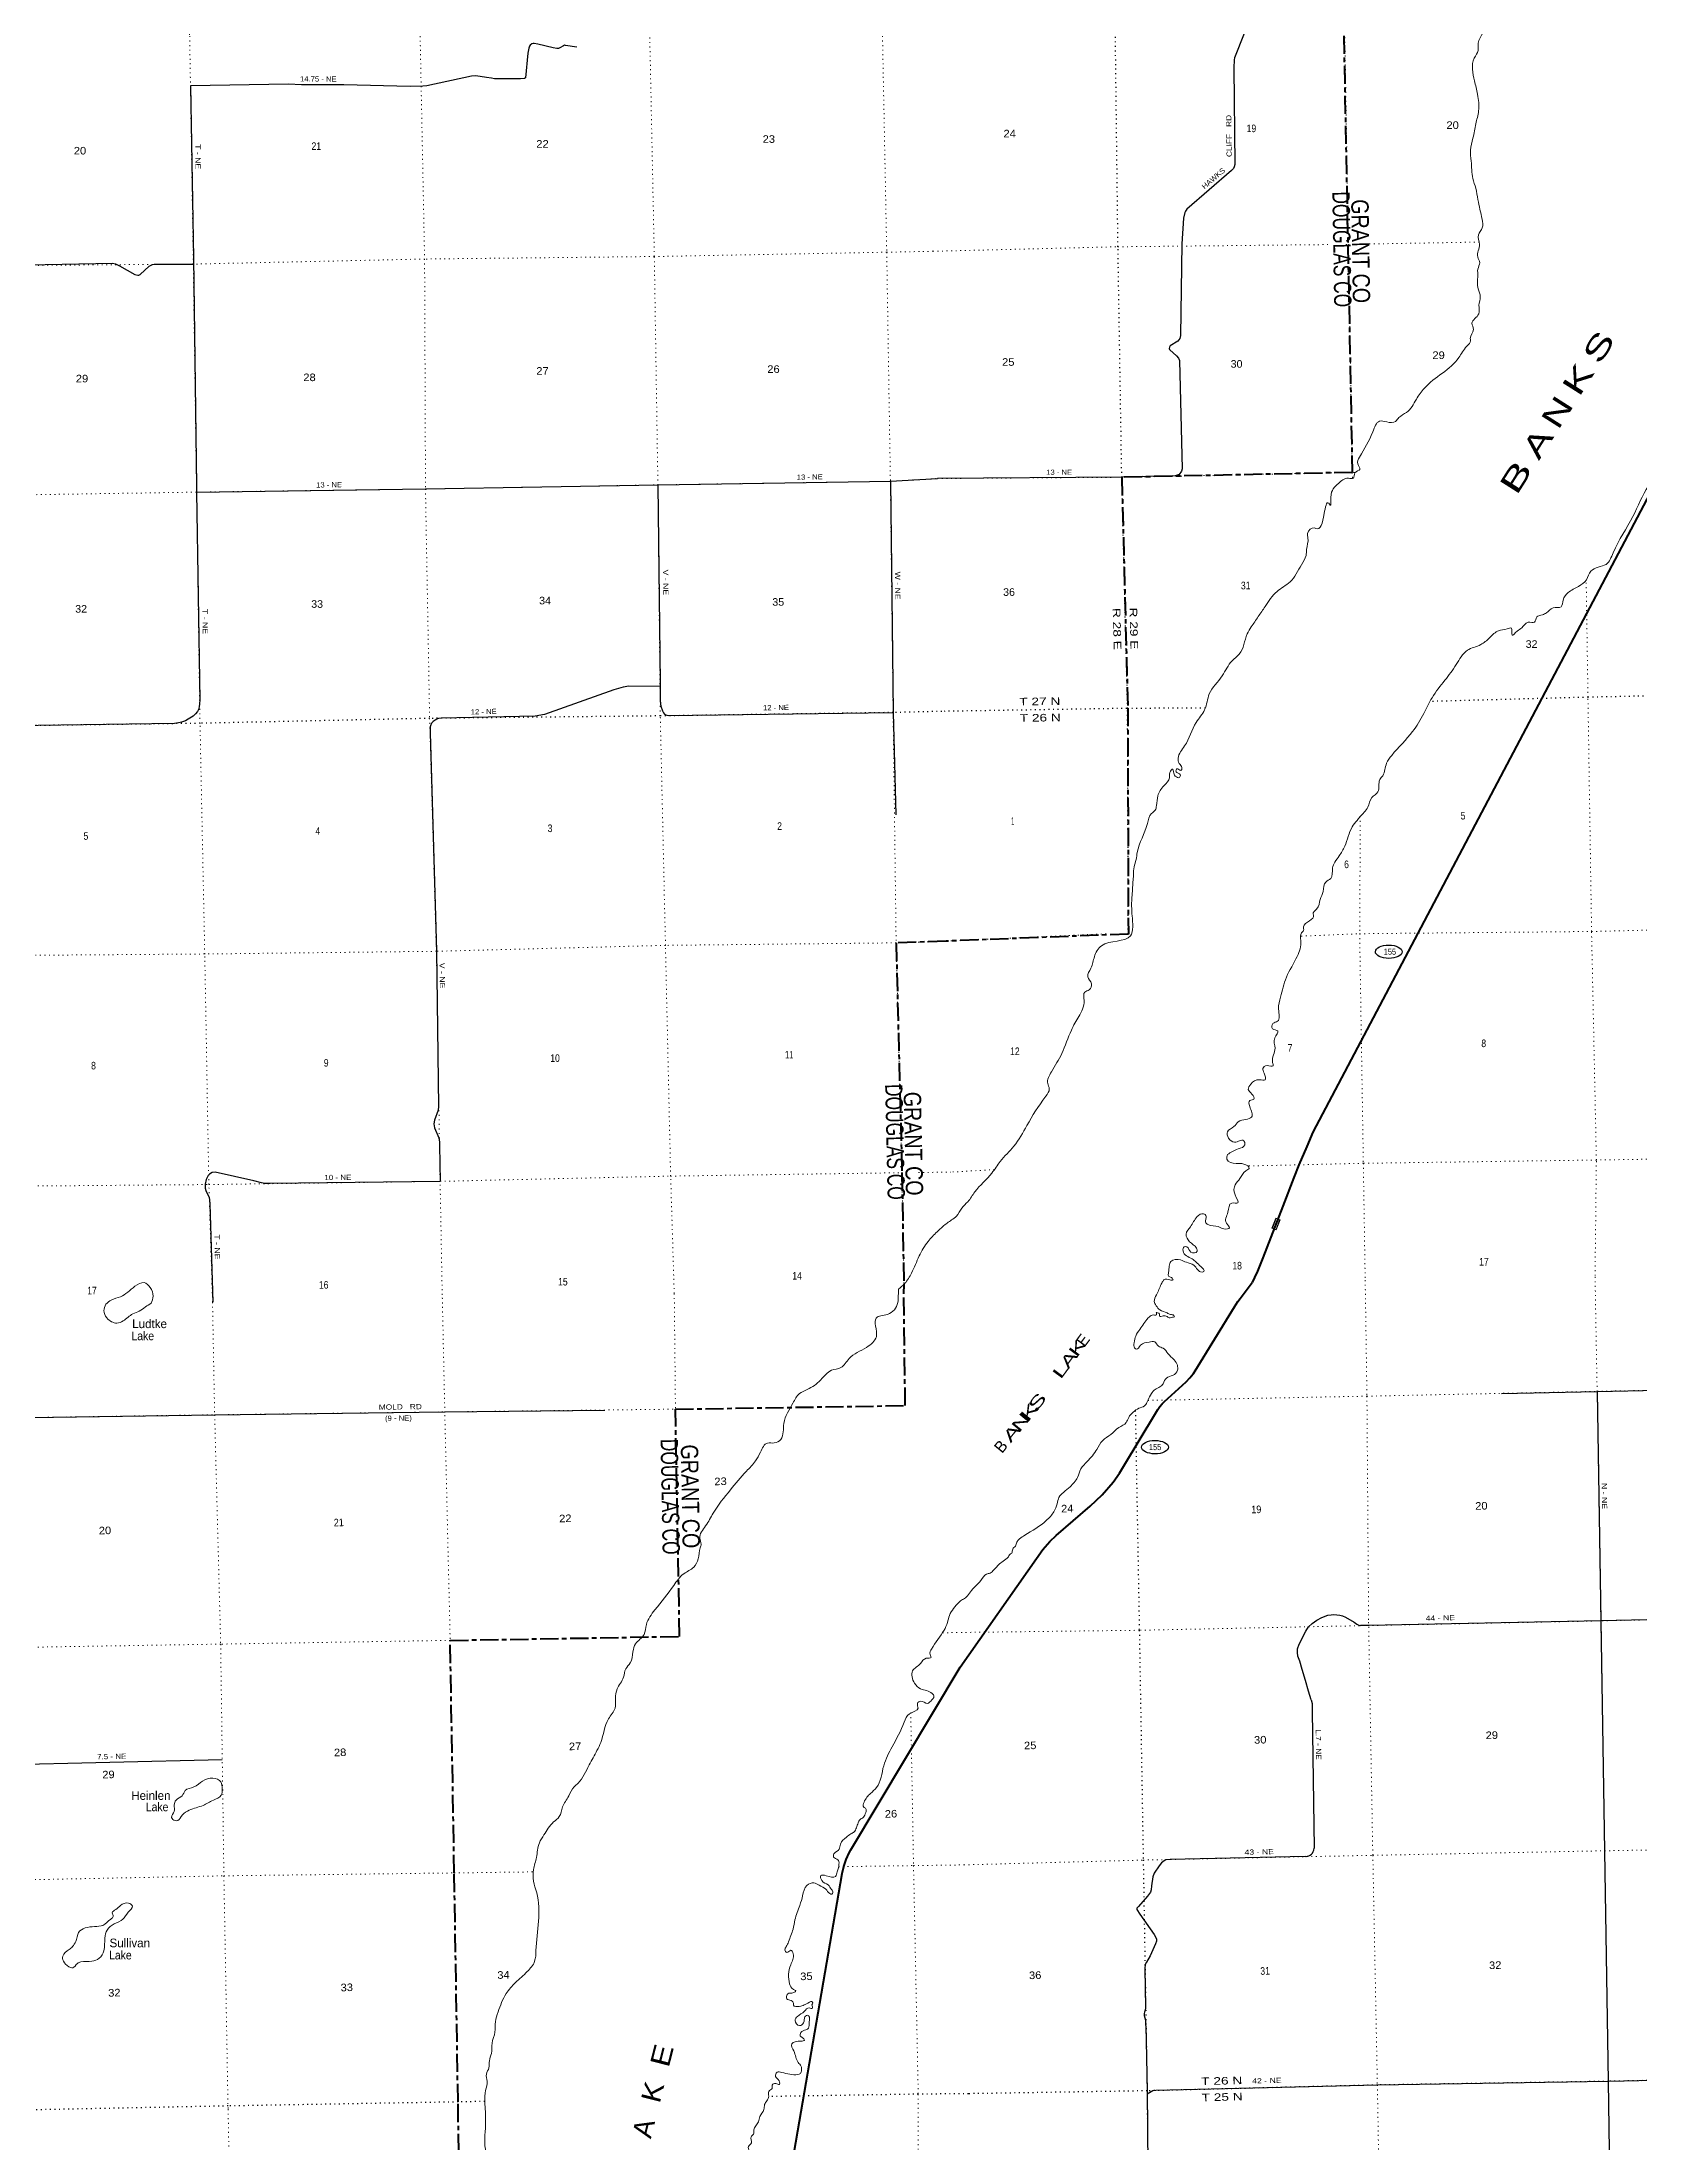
# Model space of a CAD drawing. Header units: feet. Extents: x 246606 to 497223, y 1368 to 189004.
# Drawn here: x 412270 to 449180, y 76200 to 124718 of the extents above; entities that cross this region are included whole.
import ezdxf
from ezdxf.enums import TextEntityAlignment as Align

# ---------------------------------------------------------------- set-up
doc = ezdxf.new("R2010")
doc.units = ezdxf.units.FT
doc.header["$LTSCALE"] = 70
doc.linetypes.add('DOTTED', pattern=[1.5, 0.3, -1.2])
doc.linetypes.add('LONG_DASH_SHORT_DASH', pattern=[9.9, 6, -1.2, 1.5, -1.2])
for name, color, linetype, lineweight in [('11', 7, 'LONG_DASH_SHORT_DASH', 60), ('17', 7, 'Continuous', 25), ('23', 7, 'Continuous', 70), ('29', 7, 'Continuous', 25), ('30', 7, 'Continuous', 25), ('39', 7, 'Continuous', 13), ('59', 7, 'Continuous', 13), ('6', 7, 'DOTTED', 25), ('7', 7, 'DOTTED', 13)]:
    doc.layers.add(name, color=color, linetype=linetype, lineweight=lineweight)
doc.layers.add('12', color=7, linetype='Continuous')
doc.layers.add('41', color=7, linetype='Continuous')

msp = doc.modelspace()

# ---------------------------------------------------------------- linework, layer by layer
at = {"layer": '11'}
for points in [[(442065.07, 141276.02), (442123.42, 135946.98), (442533.47, 114773.1), (437210.52, 114661.65), (437348.59, 109330.67), (437361.88, 104109.06), (433157.05, 103945.45)], [(433157.05, 103945.45), (431998.65, 103905.16), (432132.89, 98598.76), (432177.82, 95904.49)], [(411753.97, 49628.28), (411742.62, 50344.86), (417008.63, 50450.33), (416935.41, 55770.09), (416817.05, 61052.18), (416761.25, 66394.64), (422043.99, 66544.94), (421958.37, 71809.93), (421879.24, 77125.47), (421792.81, 82416.62), (421697.8, 87790.08), (426998.49, 87880.51), (426901.24, 93131.04), (432208.21, 93213.6), (432177.82, 95904.49)]]:
    msp.add_lwpolyline(points, dxfattribs=at)
at = {"layer": '17'}
for centre, major_axis in [((443377.68, 103700.17), (309.24, -1)), ((437977.56, 92253.61), (-309.24, 1))]:
    msp.add_ellipse(centre, major_axis=major_axis, ratio=0.500121, dxfattribs=at)
at = {"layer": '23'}
for points in [[(449483.79, 114432.26), (441625.37, 99527.38), (441481.22, 99199.39), (441296.8, 98775.69), (441188.18, 98482.77), (440932.29, 97819.43), (440470.5, 96624.44), (440344.8, 96318.76), (440279.57, 96170.69), (440221.46, 96060.45)], [(433480.18, 87168.02), (435241.64, 89684.43), (435384.42, 89886.15), (435547.5, 90071.84), (435698.53, 90213.63), (436483.48, 90889.45), (436760.37, 91154.26), (437008.07, 91446.56), (437154.76, 91653.8), (437270.6, 91842.79), (437971.62, 93004.54), (438045.6, 93125.35), (438090.1, 93192.02), (438141.33, 93253.66), (438198.6, 93309.51), (438270.9, 93376.21), (438701.4, 93762.35), (438784.65, 93852.05), (438858.07, 93949.97), (438863.36, 93957.92), (438902.62, 94019.7), (439814.57, 95496.08), (439893.9, 95620.23), (439943.05, 95684.9), (440221.46, 96060.45)], [(431067.11, 54927.34), (428465.06, 66423.22), (428359.02, 67197.16), (428334.47, 67977.93), (428377.45, 68636.65), (430750.12, 82405.61), (430789.13, 82569.27), (430845.03, 82727.96), (430917.21, 82879.93), (430956.12, 82947.87), (433480.18, 87168.02)]]:
    msp.add_lwpolyline(points, dxfattribs=at)
at = {"layer": '29'}
for p, q in [((411102.37, 84914.24), (416428.82, 85035.59)), ((441444.15, 82793.25), (438328.92, 82729.46))]:
    msp.add_line(p, q, dxfattribs=at)
for points in [[(440105.17, 125093.28), (439858.78, 124467.58), (439811.26, 124349.47), (439803.82, 124307.26), (439799.92, 124119.77), (439821.21, 121889.33), (439806.51, 121831.55), (439787.48, 121798.24), (439743.67, 121746.69), (438710.18, 120857.13), (438683.94, 120812.97), (438664.91, 120774.89), (438638.24, 120644.07), (438598.91, 120052.8), (438563.16, 117938.09), (438550.75, 117869.06), (438507.53, 117807.99), (438330.45, 117695.57), (438312.92, 117664.39), (438308.17, 117635.83), (438312.92, 117612.03), (438322.42, 117602.7), (438472.69, 117468.72), (438522.21, 117416.88), (438545.7, 117361.38), (438607.83, 114856.12), (438593.56, 114806.15), (438538.61, 114724.61), (438445.03, 114695.04), (437210.52, 114661.65), (432951.21, 114632.79)], [(424625.77, 124595.08), (424362.79, 124637.69), (424342.5, 124641.07), (424318.14, 124631.54), (424232.46, 124579.48), (424200.5, 124571.15), (424164.44, 124570.03), (424076.91, 124584.56), (423719.77, 124670.5), (423639.27, 124683.92), (423614.48, 124682.8), (423582.92, 124673.78), (423548.69, 124647.05), (423531.08, 124618.52), (423515.3, 124579.05), (423492.16, 124460.41), (423437.85, 123890.57), (423411.62, 123875.36), (423321.25, 123868.17), (422724.17, 123869.71), (422649.79, 123879.87), (422539.43, 123895.54), (422292.3, 123935.18), (422189.98, 123929.49), (421157.67, 123703.94), (421068.13, 123693.89), (420775.59, 123686.27), (419240.5, 123727.45), (418267.42, 123731), (417966.33, 123745.4), (415702.55, 123702.38), (415765.84, 119733.76), (415840.21, 114456.58), (415840.21, 114315.97), (415915.13, 109511.52), (415900.62, 109358.69), (415884.93, 109295.37), (415858.8, 109249.46), (415812.35, 109193.68), (415758.92, 109142.55), (415649.73, 109072.83), (415584.69, 109037.97), (415491.76, 109005.43), (415419.75, 108986.84), (415329.15, 108975.22), (410597.09, 108903.17)], [(405274.95, 119467.72), (410399.03, 119542.31), (413900.87, 119605.56), (413967.58, 119592.3), (414061.58, 119548.13), (414413.23, 119343.08), (414485.98, 119330.67), (414508.52, 119330.67), (414538.29, 119347.5), (414748.22, 119535.07), (414819.57, 119574.26), (414859.29, 119582.94), (415002.16, 119582.94), (415769.64, 119586.87)], [(415840.29, 114318.05), (421128.03, 114390.94), (426500.08, 114486.24), (431866.25, 114567.91), (432951.21, 114632.79)], [(431866.25, 114567.91), (431929.52, 109226.43), (431995.5, 106865.56)], [(426496, 114485.04), (426545.36, 109910.11), (426550.01, 109515.01)], [(426546.34, 109826.59), (425825.33, 109832.62), (425694.04, 109815.86), (425475.44, 109749.14), (423876.88, 109177.96), (423661.58, 109145.59), (421488.11, 109095.51), (421428.88, 109085.05), (421389.55, 109070.28), (421349.89, 109049.03), (421308.08, 109018.81), (421275.55, 108986.28), (421251.16, 108945.6), (421236.46, 108896.17)], [(426550.01, 109515.01), (426556.98, 109426.7), (426566.27, 109375.57), (426598.79, 109266.34), (426622.02, 109222.18), (426646.86, 109190.98), (426680.1, 109171.05), (426703.33, 109162.91), (426735.85, 109159.43), (431929.52, 109226.43)], [(421236.46, 108896.17), (421237.22, 108756.19), (421380.09, 103722.22), (421430.4, 100122.36), (421421.69, 100043.15), (421333.92, 99807.5), (421317.7, 99720.89), (421335.7, 99632.05), (421435.5, 99404.02), (421450.93, 99298.3), (421453.25, 99219.28), (421466.78, 98395.22), (417543.56, 98343.1), (417413.46, 98347.75), (417336.8, 98361.69), (417162.58, 98405.85), (416273.37, 98604.46), (416198.29, 98597.73), (416138.13, 98559.36), (416104.89, 98529.38), (416061.5, 98437.56), (416040.51, 98332.49), (416038.96, 98239.08), (416051.81, 98183.45), (416131.97, 98023.63), (416142.23, 97968.33), (416144.55, 97873.04), (416214.53, 95603.52)], [(445981.28, 93493.24), (448190.45, 93543.17), (453489.94, 93652.65)], [(448190.45, 93543.17), (448274.71, 88239.94), (448359.51, 82918.57), (448448.21, 77601.35), (448524.9, 72281.76), (448572.62, 67056.11), (448581.57, 65761.13)], [(405709.27, 92745.48), (410934.84, 92922.2), (416258.03, 93001.25), (421575.55, 93068.03), (425269.86, 93108.89)], [(441584.25, 86418.83), (441523.47, 86619.15), (441457.32, 86858.86), (441380.45, 87120.01), (441323.25, 87306.04), (441278.56, 87427.68), (441266.04, 87506.38), (441271.41, 87595.83), (441308.95, 87699.57), (441459.11, 88000.08), (441525.25, 88100.26), (441609.28, 88178.96), (441718.32, 88257.67), (441830.95, 88314.91), (441972.17, 88368.58), (442043.68, 88382.89), (442109.82, 88386.46), (442243.9, 88375.73), (442308.25, 88354.27), (442374.4, 88329.22), (442574.61, 88207.58), (442637.18, 88161.08), (442689.02, 88143.18), (442724.85, 88136.65)], [(464422.77, 88562.41), (464213.74, 88559.45), (458865.82, 88452.61), (453575.92, 88359.54), (448274.71, 88239.94), (442910.68, 88132.62), (442724.85, 88136.65)], [(441584.25, 86418.83), (441605.71, 86332.97), (441607.27, 86152.8), (441653.22, 82991.16)], [(441444.15, 82793.25), (441492.21, 82801.94), (441527.96, 82814.46), (441560.14, 82828.77), (441592.32, 82853.81), (441613.77, 82877.07), (441633.43, 82911.05), (441645.95, 82945.04), (441653.22, 82991.16)], [(438328.92, 82729.46), (438231.49, 82716.09), (438186.8, 82694.62), (438131.38, 82648.12), (438072.38, 82580.14), (437956.19, 82412), (437925.79, 82326.14), (437893.62, 82115.06), (437890.04, 82025.62), (437872.16, 81971.95), (437807.81, 81878.94), (437593.29, 81642.82), (437561.11, 81599.89), (437557.53, 81571.27), (437629.04, 81463.94), (437957.97, 80991.7), (438009.82, 80891.54), (438013.39, 80866.5), (438013.39, 80837.88), (437986.58, 80777.05), (437865.01, 80498), (437779.21, 80354.9), (437752.39, 80301.24), (437743.45, 80211.79), (437762.22, 79304.9), (437757.75, 79274.47), (437731.83, 79202.94), (437729.15, 79167.15), (437730.04, 79122.44), (437757.75, 79016.89), (437762.22, 78977.55), (437772.06, 78616.2), (437774.25, 78530.51)], [(437774.25, 78530.51), (437794.82, 77382.84), (437843.43, 72126.97), (437899.99, 66806.79), (438002.6, 61496.02), (438087.64, 56166.6), (438216.67, 50848.53), (438219.81, 50127.18)], [(460785.49, 77847.03), (459071.53, 77814.95), (453751.73, 77710.94), (448448.21, 77601.35), (443113.72, 77517.07), (437998.12, 77388.25)], [(437998.12, 77388.25), (437930.28, 77380.16), (437885.59, 77360.49), (437796.26, 77305.18)]]:
    msp.add_lwpolyline(points, dxfattribs=at)
at = {"layer": '39'}
for points in [[(446813.46, 128562.04), (446563.03, 128147.91), (446397.77, 127818.06), (446306.55, 127303.96), (446283.53, 127025.13), (446190.7, 126704.67), (446139.5, 126423.31), (446086.44, 126240.77), (445981.1, 125942.27), (445910.58, 125507.23), (445680.25, 125097.51), (445441, 124625.08), (445442.89, 124524.24), (445353.46, 124345.07), (445357.28, 123818.58), (445427.62, 123509.18), (445452.99, 123124.31), (445385.95, 122826.52), (445321.5, 122498.51), (445262.2, 122219.01), (445281.03, 121967.18), (445320.86, 121564.41), (445387.63, 121337.66), (445436.91, 121076.29), (445534.17, 120622.12), (445537.87, 120424.48), (445446.13, 120261.4), (445472.42, 120041.98), (445433.47, 119752.77), (445478.34, 119618.42), (445434.73, 119470.35), (445435.51, 119321.07), (445424.38, 119161.49), (445445.25, 119016.61), (445491.14, 118827.81), (445460.42, 118637.61), (445454.15, 118433.73), (445298.83, 118219.05), (445333.77, 118076.45), (445261.01, 117869.34), (445268.04, 117817.02), (445177.67, 117688.26), (444997, 117426.73), (444199.34, 116722.17), (444014.57, 116464.59), (443788.31, 116159.85), (443613.07, 116039.63), (443534.04, 115951.44), (443330.53, 115939.65), (443164.78, 115958.81), (443008, 115713.85), (442702.32, 115127.23), (442662.92, 114969.15), (442709.66, 114842.9), (442596.13, 114766.18), (442562.18, 114640.47), (442447.21, 114640.39), (442217.48, 114521.19), (442040, 114197.17), (442025.21, 114017.35), (441992.12, 114061.13), (441885.68, 113821.12), (441690.43, 113476.6), (441659.92, 113490.16), (441498.9, 113364.15), (441510.91, 113261.48), (441477.66, 112990.54), (441466.08, 112855.15), (441359.15, 112641.36), (441096.32, 112243.15), (440795.86, 112023.81), (440522.01, 111675.83), (440362.99, 111442.94), (440202.07, 111203.95), (440108.27, 111042.86), (439925.41, 110575.5), (439758.87, 110421.14), (439531.39, 110074.01), (439232.65, 109654.97), (439124.48, 109291.87), (438928.29, 108997.76), (438662.14, 108454.24), (438512.13, 108171.07), (438538.59, 108050.5), (438600.94, 107952.79), (438573.88, 107889.75), (438484.48, 107924.43), (438465.53, 107859.52), (438561.54, 107794.7), (438542.63, 107727.78), (438445.27, 107756.26)], [(450363.77, 115414.59), (449674.64, 114839.11), (449377.04, 114466.49), (449015.19, 113755.78), (448559, 112912.21), (448396.52, 112648.99), (448214.13, 112587.15), (448046.49, 112491.28), (447943.25, 112295.72), (447760.58, 112141.07), (447519.21, 111997.45), (447403.42, 111825.86), (447357.93, 111669.69), (447172.84, 111644.11), (447021.68, 111530.39), (446925.69, 111486.27), (446799.6, 111433.52), (446745.37, 111313.5), (446598.18, 111310.81), (446451.31, 111183.04), (446341.81, 111106.39), (446226.56, 111013.5), (446209.42, 111174.58), (446112.94, 111156.68), (445914, 111116.73), (445703.29, 110951.48), (445500.49, 110794.44), (445194.33, 110663.76), (444936.27, 110334.23), (444672.76, 109972.32), (444377.75, 109569.49), (444186.99, 109200.84), (443928.5, 108786.57), (443444.62, 108237.04), (443325.02, 108053.28), (443237.6, 107767.22), (443170.74, 107675.22), (443127.57, 107396.02), (442984.84, 107262.27), (442894.27, 107036.68), (442710.83, 106815.44), (442643.78, 106733.51), (442533.59, 106586.24), (442360.47, 106137.22), (442231.51, 105914.95), (442135.35, 105771.97), (442079.41, 105635.78), (442035.62, 105388.85), (441920.11, 105310.07), (441859.59, 105095.12), (441794.51, 104908.32), (441709.95, 104684.85), (441631.49, 104566.41), (441639.97, 104544.37), (441409.08, 104271.82), (441408.58, 104191.12), (441365.16, 104139.89), (441346.38, 103957.97), (441264.47, 103593.33), (441011.33, 103108.55), (440878.69, 102652.19), (440831.48, 102372.92), (440806.45, 102094.05), (440702.58, 102039.7), (440690.7, 101920.45), (440814.64, 101872.28), (440743.02, 101711.59), (440749.57, 101469.61), (440695.2, 101141.79), (440704.67, 101067.32), (440565.46, 101068.81), (440467.83, 101004.48), (440498.1, 100896.09), (440519.23, 100737.1), (440392.05, 100742.84), (440188.27, 100638.24), (440132.03, 100518.19), (440216.74, 100410.79), (440263.25, 100296.65), (440171.07, 100264.7), (440165.57, 100127.41), (440208.57, 99878.03), (440078.45, 99825.22), (439901.92, 99773.57), (439801.2, 99658.75), (439652.12, 99541.03), (439811.96, 99299.84), (440027.18, 99332.02), (440053.08, 99241.71), (439897.58, 99144.04), (439653.92, 99014.5)], [(438445.27, 107756.26), (438403.06, 107856.36), (438391.88, 107914.67), (438316.65, 107838.65), (438314.89, 107717.57), (438183.16, 107535.6), (438044.38, 107299.04), (438012.24, 107076.53), (437980, 106967), (437896.64, 106894.86), (437802.18, 106661.13), (437568.58, 105995.13), (437541.4, 105831.22), (437494.2, 105658.87), (437479.53, 105472.99), (437469.55, 105317.02), (437449.85, 105041.02), (437439.99, 104873.44), (437449.85, 104528.44), (437410.44, 104065.14), (436741.64, 103839.48), (436578.97, 103586.34), (436495.24, 103318.5), (436426.28, 103123.57), (436512.01, 102961.72), (436460.17, 102821.57), (436354.29, 102767.18), (436339.77, 102573.24), (436217.6, 102203.82), (436046.02, 101887.98), (435826.17, 101349.33), (435584.04, 100923.26), (435500.31, 100655.42), (435536.89, 100533.02), (435453.4, 100360.01), (435020.25, 99686.33), (434716.6, 99206.67), (434404.47, 98855.98), (434209.84, 98586.12), (433816.6, 98151.22), (433655.45, 97924.34), (433515.01, 97776.51), (433393.47, 97588.69), (433278.94, 97502.25)], [(439653.92, 99014.5), (439637.74, 98909.3), (439849.48, 98804.23), (440033.24, 98793.47), (440152.08, 98694.77), (440078.49, 98638.95), (439938.62, 98460.87), (439832.42, 98315.69), (439826.64, 98085.59), (439892.74, 97895.14), (439749.58, 97892.53), (439662.73, 97683.14), (439627.21, 97426.27), (439695.71, 97322.62), (439571.19, 97294.11), (439435, 97350.13), (439200.15, 97396.27), (439144.61, 97453.76), (439162.25, 97589.26), (439096.63, 97646.56), (438952.66, 97579.37), (438795.66, 97346.51), (438696, 97175.22), (438777.92, 97001.2), (438936.09, 96848.75), (438953.55, 96778.45), (438806.65, 96759.63), (438715.63, 96881.03), (438655.14, 96879.92), (438624.61, 96786.56), (438833.76, 96604.78), (439036.82, 96424.9), (439109.51, 96313.25), (439063.4, 96298.29), (438872.78, 96460.24), (438702.12, 96525.71), (438569.99, 96579.78), (438346.74, 96545.44), (438290.98, 96292.24), (438286.44, 96211.45), (438359.82, 96170.43), (438395.08, 96118.62), (438253.6, 96134.19), (438185.31, 96118.82), (438146.84, 96068.38), (438117.29, 96019.32)], [(432052.06, 95901.59), (432195.15, 96034.01), (432356.33, 96275.45), (432532.19, 96670.28), (432736.84, 97008.91), (432946.67, 97228.6), (433076.7, 97350.78), (433281.11, 97503.88)], [(413744.73, 95557.93), (413871.46, 95652.45), (414080.64, 95728.95), (414417.43, 95969.96), (414628.56, 96054.55), (414768.92, 95940.88), (414835.39, 95743.85), (414790.93, 95577.29)], [(432052.07, 95902.06), (432049.33, 95758.89), (432038.33, 95593.36), (431799.18, 95320.02), (431538.19, 95233.34), (431523.53, 95055.61), (431541.33, 94804.37), (431317.4, 94559.7), (430912.82, 94299.34), (430723.97, 94092.02), (430504.52, 94028.79), (430255.78, 93805.51), (429946.53, 93586.39), (429766.34, 93490.13), (429614.12, 93269.85), (429405.05, 92804.06), (429331.93, 92433.15), (429183.54, 92349.97), (429030.6, 92349.24), (428863.99, 92138.59), (428753.5, 91935.73), (428539.44, 91697.41), (428170.28, 91266.92), (427772.23, 90728.78), (427598.11, 90435.3), (427463.96, 90151.13), (427494.44, 90011.07), (427474.8, 89929.88), (427426.37, 89672.54), (427323.55, 89482), (427094.82, 89327.84), (426861.58, 89058.71), (426428.15, 88493.27), (426229.25, 88154.71), (426175.99, 87923.41), (425981.29, 87709.87), (425920.52, 87526.68), (425858.01, 87268.9), (425751.57, 87130.63), (425701.15, 86937.69), (425554.5, 86667.23), (425517.02, 86446.49), (425507.75, 86224.62), (425354.38, 85976.1), (425177.89, 85432.77), (425089.09, 85244.68), (424908.1, 84912.71), (424651.42, 84489.76), (424561.4, 84406.38), (424435.07, 84194.97), (424295.97, 83940.85), (424218.33, 83716.85), (424085.26, 83593.86), (423964.86, 83451.12), (423864.89, 83298.95), (423757.99, 83110.29), (423689.79, 82775.8), (423626.02, 82493.81), (423624.14, 82227.85), (423696.79, 81960.18), (423679.5, 80626.11), (423648.97, 80375.38), (423479.15, 80138.44), (423207.28, 79882.21), (422993.71, 79627.79), (422803.45, 79204.89), (422743.97, 78979.44), (422733.19, 78741.4), (422664.71, 78481.43), (422651.85, 78245.35), (422602.64, 78078.63), (422593.65, 77913.17), (422533.64, 77770.3), (422554.81, 77605.78), (422515.06, 77393.03), (422499.24, 77122.61), (422516.77, 76684.01), (422510.7, 76031.16), (422619.83, 75559.16), (422627.39, 75313.64), (422575.15, 75114.6), (422550.75, 74926.5), (422496.44, 74729.42), (422352.05, 74450.96), (422145.7, 74027.56), (422033.93, 73474.15), (421923.97, 73057.78), (421915.84, 72864.15), (421818.2, 72571.03), (421840.26, 72311.86), (421806.43, 72103.33), (421668.33, 71686.08), (421493.82, 71078.34), (421429.45, 70880.94), (421353.12, 70614.68), (421134.58, 70194.93), (420990.31, 69912.45)], [(438117.29, 96019.32), (438012.62, 95774.52), (437960.73, 95621.77), (438005.98, 95522.26), (438089.42, 95425.86), (438256.68, 95356.11), (438336.38, 95318.09), (438413.59, 95296.13), (438426.56, 95266.26), (438380.44, 95258.87), (438324.61, 95239.1), (438286.13, 95246.05), (438257.17, 95271.42), (438166.11, 95284.91), (438114.01, 95275.33), (438083.7, 95278.49), (438082.63, 95314.75), (438083.98, 95336.98), (438047.27, 95352.04), (438008.55, 95367.05), (438013.53, 95334.93), (438014.24, 95310.75), (437970.08, 95305.44), (437911.64, 95305.76), (437820.95, 95238.59), (437627.28, 94974.85), (437533.11, 94820.87), (437497.38, 94666.57), (437504.92, 94547.81), (437546.13, 94516.74), (437646.23, 94606.36), (437843.49, 94680.65), (437970.31, 94684.33), (438057.71, 94590.07), (438166.01, 94538.77), (438276.45, 94414.93), (438419.76, 94269.86), (438493.84, 94148.99), (438497.36, 94030.12), (438394.01, 93914.19), (438240.73, 93851.26), (438164.03, 93719.97), (438091.69, 93645.27), (437980.51, 93589.61), (437894.74, 93492.34), (437818.51, 93344.93), (437792.18, 93281.65), (437733.99, 93205.35), (437604.64, 93151.18), (437476.29, 93062.76), (437371.11, 92940.72), (437314.11, 92824.12), (437140.31, 92706.15), (436957.63, 92547.58), (436764.46, 92402.83), (436633.36, 92203.41), (436413.99, 91922.79), (436268.02, 91749.16), (436187.12, 91555.23), (436016.18, 91340.54), (435860.9, 91208.99), (435759.56, 91093.12), (435717.67, 90942.67), (435642.39, 90763.03), (435465.17, 90556.22), (434967.49, 90217.1), (434849.03, 90135.01), (434786.88, 90056.58), (434753.21, 89968.89), (434690.76, 89900.53), (434667.33, 89807.08), (434616.18, 89765.27), (434591.44, 89716.15), (434564.1, 89687.12), (434437.83, 89596.74), (434255.68, 89420.05), (434167.24, 89344.88), (434089.33, 89322.45), (433954.72, 89173.35), (433712.68, 88910.21), (433619.57, 88788.53), (433528.58, 88731.44), (433451.32, 88672.35)], [(413744.73, 95557.93), (413698.25, 95407.35), (413769.88, 95238.36), (413996.91, 95120.53), (414144.35, 95169.43), (414370.75, 95333.6), (414517.82, 95394.58), (414659.68, 95493.67), (414790.93, 95577.29)], [(433451.32, 88672.35), (433231.03, 88364.55), (433183.64, 88203.94), (433104.64, 88024.21), (432814.09, 87590.13), (432781.8, 87462.22), (432803.95, 87396.44), (432695.86, 87376.96), (432562.73, 87255.98), (432378.86, 87083.06), (432423.79, 86800.43), (432564.67, 86669.85), (432831.61, 86563.34), (432871.86, 86498.11), (432796.73, 86389.01), (432723.94, 86334.37), (432565.36, 86385.84), (432492.58, 86331.2), (432503.9, 86224.79), (432308.68, 86093.82), (432183.86, 85898.57), (431905.44, 85331.92), (431711.59, 84894.8), (431544.04, 84388), (431407.32, 84252.81), (431256.61, 84048.7), (431249.96, 83937.7), (431301.41, 83901.03), (431296.03, 83814.24), (431245.09, 83703.88), (431166.27, 83649.05), (431122.25, 83575.16), (431081.54, 83459.08), (431028.09, 83364.75), (430952.98, 83320.11), (430852.73, 83242.46), (430710.65, 83084.94), (430682.13, 82965.2), (430560.75, 82854.66), (430554.94, 82781.96), (430655.39, 82722.64), (430678.59, 82622.65), (430639.81, 82444.17), (430596.78, 82338.08), (430384.97, 82353.65), (430256.15, 82353.67), (430281.8, 82239.65), (430427.73, 82141.46), (430505.54, 82033.09), (430537.87, 81963.59), (430514.85, 81926.61), (430466.1, 81941.21), (430374.53, 82039.08), (430220.74, 82130.99), (430100.31, 82185.66), (429938.99, 82130.27), (429839.67, 81891.5), (429774.09, 81667.87), (429661.72, 81329.99), (429617.9, 81119.13), (429512.21, 80825.76), (429461.32, 80713.39), (429429.31, 80641.89), (429475.59, 80576.85), (429564.53, 80629.98), (429619.28, 80551.11), (429564.82, 80293.59), (429538.17, 79851.6), (429626.53, 79727.45), (429679.99, 79690.84), (429632.91, 79651.1), (429494.97, 79620.62), (429472.3, 79507.11), (429576.21, 79466.02), (429628.34, 79407.21), (429629.76, 79360.93), (429761.46, 79332.8), (429873.13, 79366.49), (429993.99, 79428.67), (430062.17, 79436.83), (430070.9, 79414.94), (430054.16, 79370.11), (430065.64, 79324.13), (430062.8, 79285.77), (429994, 79297.73), (429879.66, 79219.64), (429718.25, 79101.81), (429662.85, 79005.41), (429769.06, 78889.86), (429861.77, 78951.17), (429875.37, 79032.17), (429905.32, 79105.62), (429956.79, 79133.41), (429999.17, 79064.22), (429986.5, 78953.03), (429976.08, 78833.86), (429912.97, 78791.61)], [(415992.53, 83974.53), (416228.34, 84094.67), (416407.91, 84211.05), (416431.73, 84352.8), (416400.44, 84519.02), (416214.55, 84607.92), (415981.21, 84538.21), (415780.08, 84403.03), (415577.33, 84320.17), (415506.59, 84199.12), (415366.74, 84100.09), (415323.96, 83985.95), (415324.52, 83836.91), (415264.33, 83700.07), (415345.1, 83626.03), (415407.31, 83632), (415512.18, 83756.13), (415671.89, 83863.83), (415992.53, 83974.53)], [(412973.23, 80713.93), (413048.18, 80829.07), (413116.13, 81040.68), (413480.2, 81178.92), (413676.64, 81205.18), (413857.35, 81349.8), (413915.76, 81414.06), (413893.23, 81491.92), (413973.32, 81570.96), (414083.2, 81663.01), (414268.59, 81721.16), (414357.28, 81651.4), (414261.02, 81509.41), (414139.24, 81346.48), (413935.29, 81237.4), (413774.55, 81097.43), (413721.88, 80912.48), (413696.74, 80617.6), (413593.37, 80445.17), (413422.3, 80379.42), (413169.31, 80359.46), (413087.8, 80326.71), (412980.3, 80222.64), (412892.91, 80250.14), (412764.15, 80379.08), (412748.56, 80493.42), (412900.75, 80649.23), (412973.23, 80713.93)], [(429912.97, 78791.61), (429800.15, 78729.68), (429784.66, 78644.59), (429838.05, 78610), (429879.94, 78556.91), (429808.3, 78530.51), (429669.8, 78518.14), (429586.9, 78465.2), (429632.07, 78305.46), (429736.89, 78038.79), (429804.09, 77948.22), (429814.8, 77861.93), (429786.99, 77784.52), (429727.35, 77760.5), (429544.06, 77764.87), (429357.51, 77809.43), (429248.75, 77812.08), (429215.47, 77716.37), (429297.17, 77612.15), (429297.82, 77525.55), (429216.46, 77553.24), (429137.09, 77516.52), (429131.46, 77437.79), (429055.08, 77368.93), (429056.48, 77258.19), (429009.43, 77151.97), (428961.77, 77065.88), (428945.19, 76950.55), (428849.55, 76788.43), (428817.07, 76666.56), (428714.19, 76478.03), (428703.15, 76378.98), (428650.66, 76318.93), (428654.93, 76180.07), (428587.03, 76097.38), (428606.34, 75993.24), (428708.83, 75867.5), (428804.43, 75769.76), (428764.96, 75744.36), (428617.76, 75818.34), (428539.74, 75868.29), (428482.24, 75840.31), (428481.93, 75719.44), (428423.19, 75731.71), (428313.8, 75754.49), (428283.3, 75699.15), (428426.08, 75441.72), (428408.11, 75306.2), (428415.63, 75258.09), (428492.97, 75230.28), (428419.66, 75127.28), (428370.88, 74946.48), (428448.22, 74918.67), (428393.25, 74808.18), (428310.35, 74755.24), (428259.03, 74656.95), (428282.76, 74605.32), (428338.04, 74574.81), (428303.46, 74521.36), (428285.96, 74436.21), (428338.46, 74365.32), (428287.95, 74240.87), (428250.52, 74149.06), (428204.92, 74191.96), (428223.07, 74321.45), (428215.58, 74434.02), (428169.95, 74412.45), (428159.07, 74242.91), (428140.02, 74077.13), (428150.02, 73948.52), (428081.65, 74077.33), (428026.49, 74103.82), (428018.29, 74043.13), (428052.63, 73973.69), (427978.98, 73947.23), (427919.92, 73969.56), (427920.51, 73884.98), (427844.54, 73737.58), (427847.46, 73642.99), (427971.44, 73669.01), (428058.38, 73591.14), (428078.83, 73515.23), (427929.38, 73466.26), (427871.2, 73329.48), (427869.28, 73260.93), (427988.48, 73246.51), (428025.97, 73205.38), (427918.13, 73177.85), (427928.1, 73115.71), (427993.31, 73089.54), (427956.66, 73038.04), (427938.16, 72985.09), (427847.34, 72927.88), (427812.13, 72894.55), (427715.48, 72569.24), (427638.98, 72373.48), (427576.41, 72248.65)]]:
    msp.add_spline(points, degree=3, dxfattribs=at)
at = {"layer": '59'}
msp.add_line((440773.21, 97410.82), (440773.57, 97410.68), dxfattribs=at)
for points in [[(440866.37, 97509.32), (440778.32, 97275.34), (440680.05, 97312.32), (440768.1, 97546.3)], [(440772.76, 97535.99), (440856.06, 97504.65), (440773.65, 97285.64), (440690.35, 97316.98)]]:
    msp.add_lwpolyline(points, close=True, dxfattribs=at)
at = {"layer": '6'}
for points in [[(437361.88, 104109.06), (437344.84, 109323.89), (437210.52, 114661.65), (437122.85, 119986.15), (437058.34, 125258.62), (436995.82, 130640.07), (436913.2, 135910.19), (436807.71, 141216.21), (436815.73, 141905.53)], [(463981.17, 109962.36), (463922.47, 109962.92), (458618.98, 109850.05), (453248.51, 109691.34), (447978.03, 109578.83), (444323.49, 109481.86)], [(433054.83, 109252.99), (431929.52, 109226.43), (426551.16, 109147.52), (421223.04, 109091.24), (415919.71, 108976.71), (410591.75, 108904.31), (405419.46, 108805.08), (402125.37, 108700.43)], [(439140.74, 109326.99), (437324.71, 109321.5), (433054.83, 109252.99)], [(437522.97, 93099.27), (437615.21, 88023.27), (437705.69, 82714.16), (437794.82, 77382.84), (437843.43, 72126.97), (437899.99, 66806.79), (438002.6, 61496.02), (438087.64, 56166.6), (438216.67, 50848.53), (438219.81, 50127.19)], [(464641.76, 77950.63), (464395.06, 77929.15), (459071.53, 77814.95), (453751.73, 77710.94), (448448.21, 77601.35), (443113.72, 77517.07), (437794.82, 77382.84), (433669.94, 77315.28)], [(433669.94, 77315.28), (432508.83, 77305.19), (429053.04, 77249.72)], [(422499.25, 77136.49), (421879.24, 77125.47), (416568.55, 77032.71), (411270.37, 76926.25), (405998.2, 76824.62), (402695.76, 76806.14)]]:
    msp.add_lwpolyline(points, dxfattribs=at)
at = {"layer": '7'}
for p, q in [((442824.67, 120049.15), (445485.52, 120096.69)), ((433157.05, 103945.45), (436901.84, 104116.78)), ((432517.32, 98599.29), (433259.84, 98608.39)), ((434269.97, 98666.76), (433259.84, 98608.39)), ((426873.63, 95803.22), (426901.24, 93131.04)), ((433071.08, 87963.75), (433466.5, 87972.3))]:
    msp.add_line(p, q, dxfattribs=at)
for points in [[(426873.63, 95803.22), (426790.24, 98515.98), (426670.56, 103846.87), (426551.16, 109147.52), (426496, 114485.04), (426413.16, 119761.82), (426304.07, 125040.37), (426261.22, 130357.84), (426216.13, 135697.47), (426123.83, 141119.36), (426159.64, 141700.74)], [(431470.74, 141802.17), (431448.06, 141159.47), (431572.44, 135760.05), (431554.69, 130448.08), (431677.91, 125169.66), (431781.24, 119860.8), (431866.25, 114567.91), (431929.52, 109226.43), (431998.65, 103905.16), (432131.73, 98580.17), (432177.82, 95904.49)], [(442075.46, 142008.47), (442065.07, 141276.02), (442121.04, 135920.68), (442257.47, 130685.84), (442353.39, 125351.4), (442443.92, 120042.35), (442533.47, 114773.1), (442536.47, 114644.07)], [(416208.79, 95603.41), (416124.71, 98320.67), (416029.3, 103645.73), (415919.71, 108976.71), (415840.29, 114318.05), (415765.62, 119584.82), (415680.58, 124881.74), (415594.87, 130247.22), (415537.74, 135580.69), (415474.04, 140966.54), (415481.82, 141500.6)], [(420831.28, 141600.22), (420806.02, 141041), (420859.7, 135647), (420918.91, 130307.49), (421002.45, 124958.12), (421107.27, 119703.73), (421127.89, 114390.09), (421223.04, 109091.24), (421379.54, 103710.27), (421464.51, 98421.41), (421516.58, 95702.23)], [(432850.11, 119882.65), (431781.24, 119860.8), (426413.16, 119761.82), (421107.27, 119703.73), (415769.64, 119586.87), (410399.03, 119542.31), (405274.95, 119467.72), (401934.35, 119381.78)], [(432850.11, 119882.65), (437122.85, 119986.15), (442002.13, 120037.68)], [(442386.44, 120041.74), (442443.92, 120042.35), (442482.43, 120043.04)], [(402029.28, 114073.83), (405360.19, 114150.63), (410457.95, 114233.06), (415840.29, 114318.05), (421140, 114390.2), (426496, 114485.04), (431856.16, 114567.82), (432951.21, 114632.79)], [(432951.21, 114632.79), (437210.52, 114661.65), (442604.2, 114774.58)], [(448141.83, 96216.82), (448172.32, 98887.81), (448061.28, 104167.5), (447978.03, 109578.83), (447937.44, 112290.03)], [(442720.28, 106826.91), (442704.94, 104115.96), (442790.22, 98811.6), (442832.7, 96111.69)], [(441356.46, 104060.25), (442704.94, 104115.96), (448061.28, 104167.5), (453355.73, 104292.55), (458688.55, 104400.9), (464010.55, 104547.52), (464094.29, 104550.6)], [(433157.05, 103945.45), (431998.65, 103905.16), (426670.56, 103846.87), (421379.54, 103710.27), (416023.23, 103647.69), (410737.34, 103607.93), (405493.09, 103435.46), (402220.82, 103363.61)], [(464202.38, 99242.31), (464112.62, 99237.77), (458784.16, 99097.98), (453431.31, 98967.83), (448172.32, 98887.81), (442790.22, 98811.6), (440107.11, 98749.04)], [(402316.18, 98031.3), (405582.56, 98098.24), (410810.61, 98276.62), (416124.71, 98320.67), (421466.78, 98395.22), (426790.24, 98515.98), (432130.25, 98594.54), (432168.8, 98595.01)], [(442832.7, 96111.69), (442872.9, 93431.16), (442911.31, 88206.97), (443009.21, 82823.75), (443113.72, 77517.07), (443208.05, 72214.13), (443234, 66907.19), (443307.02, 61575.39), (443419.7, 56264.92), (443558.91, 50943.11), (443573.43, 50231.89)], [(448865.42, 50336.64), (448841.7, 51072.26), (448736.53, 56401.11), (448619.89, 61709.45), (448572.62, 67056.11), (448524.36, 72299.89), (448448.21, 77601.35), (448361.22, 82928.7), (448274.71, 88239.94), (448190.45, 93543.17), (448141.83, 96216.82)], [(416208.79, 95603.41), (416258.03, 93001.25), (416396.99, 87703.68), (416471.26, 82349.71), (416568.07, 76958.36), (416670.55, 71693.71), (416761.25, 66394.64)], [(421516.58, 95702.23), (421575.07, 92993.68), (421697.8, 87790.08)], [(437813.65, 93333.84), (442872.9, 93431.16), (448190.45, 93543.17), (453489.94, 93652.65), (458805.65, 93758.56), (464119.82, 93916.86), (464311.8, 93940.03)], [(402411.38, 92707.93), (405709.27, 92745.48), (410934.84, 92922.2), (416258.03, 93001.25), (421575.55, 93068.03), (426901.24, 93131.04)], [(464422.77, 88562.41), (464213.74, 88559.45), (458865.82, 88452.61), (453575.92, 88359.54), (448274.71, 88239.94), (442910.68, 88132.62), (437615.21, 88023.27), (433466.5, 87972.3)], [(421697.8, 87790.08), (416396.99, 87703.68), (411047.91, 87615.77), (405807.39, 87466.78), (402505.97, 87419.02)], [(432336.1, 86122.1), (432400.59, 82585.59), (432508.83, 77305.19), (432509.82, 72043.62), (432621.81, 66706.94), (432708.17, 61417.81), (432824.06, 56085.28), (432919.83, 50752.12), (432942.07, 50025.22)], [(433568.11, 82602.66), (437705.69, 82714.16), (443009.21, 82823.75), (448361.22, 82928.7), (453667.35, 83018.2), (458969.75, 83097.51), (464294.22, 83248.04), (464532.75, 83233.07)], [(430668.46, 82560.45), (432400.59, 82585.59), (433568.11, 82602.66)], [(407024.07, 82167.9), (411161.01, 82242.87), (416471.26, 82349.71), (421792.81, 82416.62), (423617.96, 82441.5)]]:
    msp.add_lwpolyline(points, dxfattribs=at)

# ---------------------------------------------------------------- texts
at = {"layer": '12'}
for s, rotation, width, p in [('DOUGLAS CO', 270.936, 0.75, (442073.56, 121262.69)), ('GRANT CO', 270.936, 0.85, (442509.71, 121082.15)), ('DOUGLAS CO', 271.31, 0.75, (431743.59, 100638.84)), ('GRANT CO', 271.31, 0.85, (432170.93, 100460.53)), ('DOUGLAS CO', 271.061, 0.75, (426556.92, 92442.5)), ('GRANT CO', 271.061, 0.85, (427023.93, 92312.41))]:
    msp.add_text(s, height=400, rotation=rotation, dxfattribs=dict(at, width=width)).set_placement(p)
at = {"layer": '17', "width": 0.8}
for p in [(443403.73, 103631.86), (437980.46, 92185.3)]:
    msp.add_text('155', height=140, dxfattribs=at).set_placement(p, align=Align.CENTER)
at = {"layer": '30'}
for s, rotation, width, p in [('14.75 - NE', 359.791, 1.1, (418651.65, 123804.65)), ('CLIFF   RD', 90.547, 1.2, (439745.7, 122547.41)), ('T - NE', 270.539, 1.25, (415813.89, 122067.4)), ('HAWKS', 40.72, 1.1, (439366.72, 121520.96)), ('13 - NE', 0.946, 1.1, (418903.2, 114428.46)), ('13 - NE', 1.312, 1.1, (430005.87, 114608.32)), ('13 - NE', 359.991, 1.1, (435764.14, 114718.35)), ('V - NE', 270.467, 1.25, (426618.36, 112233.72)), ('W - NE', 270.305, 1.25, (431975.74, 112157.43)), ('T - NE', 270.377, 1.25, (415978.36, 111328.92)), ('12 - NE', 1.151, 1.1, (422474.16, 109187.3)), ('12 - NE', 0.856, 1.1, (429224.06, 109280.46)), ('V - NE', 271.106, 1.25, (421455.87, 103147.81)), ('10 - NE', 0.536, 1.15, (419105.03, 98426.67)), ('T - NE', 271.186, 1.25, (416258.12, 96878.99))]:
    msp.add_text(s, height=120, rotation=rotation, dxfattribs=dict(at, width=width)).set_placement(p, align=Align.CENTER)
for s, rotation, width, p in [('MOLD   RD', 0.72, 1.2, (420049.66, 93118.87)), ('(9 - NE)', 0.72, 1.1, (420194.5, 92861.26)), ('N - NE', 270.817, 1.25, (448294.1, 91424.9)), ('44 - NE', 1.569, 1.25, (444229.68, 88239.72)), ('L.7 - NE', 270.817, 1.2, (441689.85, 85736.31)), ('7.5 - NE', 1.305, 1.15, (413544.16, 85039.89)), ('43 - NE', 1.569, 1.25, (440047.2, 82833.89)), ('42 - NE', 1.569, 1.25, (440224.48, 77550.24))]:
    msp.add_text(s, height=120, rotation=rotation, dxfattribs=dict(at, width=width)).set_placement(p)
at = {"layer": '41'}
for s, height, rotation, width, p in [('S', 500, 57.567, 1.6, (448434.62, 117538.8)), ('K', 500, 57.567, 1.55, (447958.48, 116789.48)), ('N', 500, 57.567, 1.45, (447477.08, 116031.86)), ('A', 500, 57.567, 1.5, (447023.12, 115317.42)), ('B', 500, 57.567, 1.65, (446523.76, 114531.56)), ('K', 266.2, 53.499, 1.7, (436292.7, 94473.77)), ('A', 266.2, 53.499, 1.65, (436093.3, 94200.02)), ('L', 266.2, 53.499, 1.75, (435901.23, 93944.92)), ('K', 266.2, 50.683, 1.8, (435176.61, 92986.19)), ('S', 266.2, 51.564, 1.75, (435362.7, 93220.28)), ('A', 266.2, 50.683, 1.7, (434770.78, 92492.46)), ('N', 266.2, 50.683, 1.65, (434977.05, 92745.81)), ('E', 450, 75.777, 1.25, (426806.23, 78143.9)), ('K', 450, 75.777, 1.15, (426592.17, 77299.34)), ('A', 450, 76.332, 1.05, (426383.22, 76465.81))]:
    msp.add_text(s, height=height, rotation=rotation, dxfattribs=dict(at, width=width)).set_placement(p, align=Align.CENTER)
for s, p in [('Ludtke', (414353.54, 95004.22)), ('Heinlen', (414331.2, 84105.3)), ('Sullivan', (413829.67, 80699.48))]:
    msp.add_text(s, height=200, dxfattribs=at).set_placement(p)
at = {"layer": '41', "width": 0.9}
for p in [(414337.08, 94724.44), (414667.94, 83842.6), (413819.78, 80418.38)]:
    msp.add_text('Lake', height=200, dxfattribs=at).set_placement(p)
at = {"layer": '41'}
for s, rotation, p in [('E', 53.497, (436421.15, 94647.5)), ('B', 50.682, (434519.86, 92186.09))]:
    msp.add_text(s, height=266.2, rotation=rotation, dxfattribs=at).set_placement(p, align=Align.CENTER)
at = {"layer": '6', "width": 1.35}
for s, rotation, p in [('R 28 E', 271.441, (437014.6, 111155.94)), ('R 29 E', 271.441, (437401.76, 111165.79)), ('T 27 N', 0.919, (435318.26, 109396.62)), ('T 26 N', 0.919, (435328.43, 109018.61))]:
    msp.add_text(s, height=175, rotation=rotation, dxfattribs=at).set_placement(p, align=Align.CENTER)
for s, p in [('T 26 N', (439047.35, 77514.08)), ('T 25 N', (439056.72, 77140.23))]:
    msp.add_text(s, height=175, rotation=1.446, dxfattribs=at).set_placement(p)
at = {"layer": '7'}
for s, width, p in [('19', 0.85, (440094.21, 122635.02)), ('20', 1.1, (444709.04, 122709.84)), ('20', 1.1, (413004.36, 122118.95)), ('21', 0.85, (418495.49, 122225.09)), ('22', 1.1, (423687.67, 122275.97)), ('23', 1.1, (428914.66, 122388.28)), ('24', 1.1, (434477.51, 122514.09)), ('25', 1.1, (434445.2, 117237.19)), ('29', 1.1, (444384.99, 117394.3)), ('29', 1.1, (413050.75, 116853.94)), ('28', 1.1, (418305.33, 116882.67)), ('27', 1.1, (423687.8, 117030.83)), ('26', 1.1, (429022.51, 117073.06)), ('30', 1.05, (439725.09, 117193.15)), ('36', 1.05, (434469.75, 111922.43)), ('31', 0.85, (439961.89, 112073.12)), ('32', 1.05, (413037.12, 111533.94)), ('33', 1.05, (418487.83, 111645.77)), ('34', 1.05, (423753.14, 111725.68)), ('35', 1.05, (429138.62, 111693.74)), ('32', 1.05, (446538.95, 110720.94)), ('1', 0.4, (434658.14, 106631.89)), ('5', 0.85, (445037.62, 106755.05)), ('5', 0.85, (413228.67, 106286.38)), ('4', 0.85, (418584.48, 106401.39)), ('3', 0.85, (423948.87, 106464.04)), ('2', 0.85, (429250.78, 106516.04)), ('6', 0.85, (442346.18, 105631.93)), ('11', 0.65, (429432.62, 101235.01)), ('12', 0.85, (434630.66, 101312.37)), ('7', 0.85, (441042.17, 101389.52)), ('8', 0.85, (445515.38, 101496.23)), ('8', 0.85, (413404.63, 100980.2)), ('9', 0.85, (418779.45, 101046.19)), ('10', 0.85, (424009.81, 101154.8)), ('17', 0.85, (445464.47, 96449.99)), ('16', 0.85, (418665.61, 95915.5)), ('15', 0.85, (424190.44, 95988.72)), ('14', 0.85, (429599.96, 96126.2)), ('18', 0.85, (439764.19, 96359.53)), ('17', 0.85, (413313.82, 95784.07))]:
    msp.add_text(s, height=175, dxfattribs=dict(at, width=width)).set_placement(p)
for s, rotation, width, p in [('23', 1.783, 1.1, (427802.37, 91372.48)), ('24', 1.663, 1.1, (435810.59, 90743.83)), ('19', 1.663, 0.9, (440202.16, 90724.86)), ('20', 1.663, 1.1, (445375.74, 90806.24)), ('20', 1.783, 1.1, (413584.52, 90237.12)), ('21', 1.783, 0.9, (419011.15, 90422.04)), ('22', 1.783, 1.1, (424217.47, 90516.15)), ('27', 1.783, 1.1, (424442.82, 85250.75)), ('25', 1.663, 1.1, (434954.47, 85271.34)), ('30', 1.663, 1.1, (440268.42, 85401.26)), ('29', 1.663, 1.1, (445616.97, 85507.32)), ('28', 1.783, 1.1, (419015.58, 85110.13)), ('29', 1.783, 1.1, (413664.97, 84598.76)), ('26', 1.783, 1.1, (431738.59, 83691.04)), ('34', 1.783, 1.1, (422788.91, 79969.08)), ('35', 1.783, 1.1, (429785.66, 79938.23)), ('36', 1.663, 1.1, (435069.03, 79962.29)), ('31', 1.663, 0.85, (440413.3, 80062.28)), ('32', 1.663, 1.1, (445696.44, 80194.51)), ('32', 1.783, 1.1, (413800.86, 79557.35)), ('33', 1.783, 1.1, (419169.28, 79680.64))]:
    msp.add_text(s, height=175, rotation=rotation, dxfattribs=dict(at, width=width)).set_placement(p)

doc.saveas('drawing.dxf')
